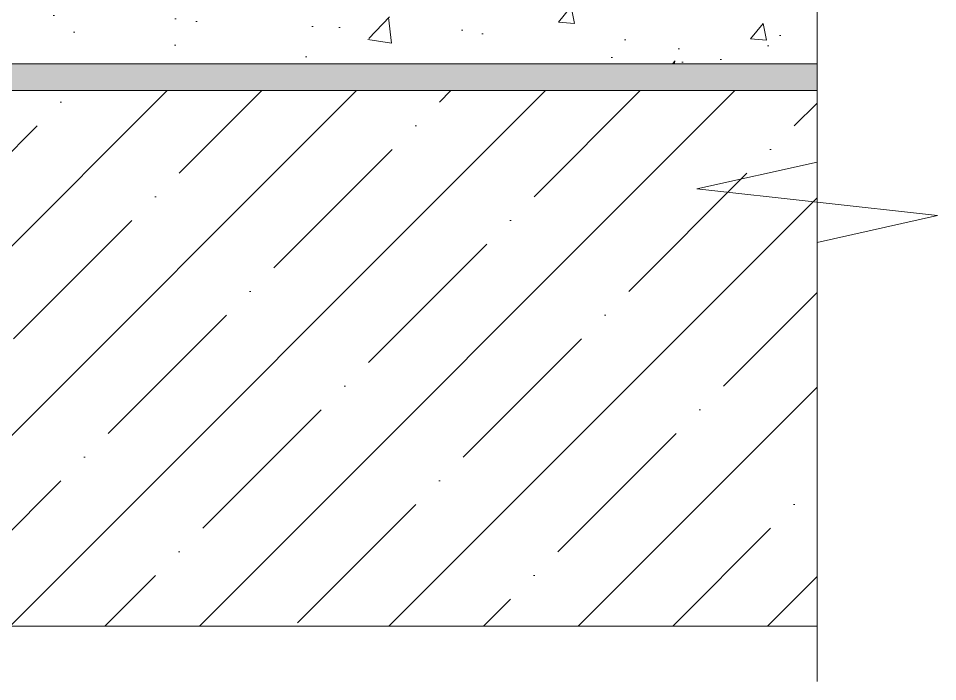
# Model space of a CAD drawing. Header units: millimetres. Extents: x -477324 to 554022, y -132142 to 283081.
# Drawn here: x -464993 to -463276, y 48143 to 49382 of the extents above; entities that cross this region are included whole.
import ezdxf

# ---------------------------------------------------------------- set-up
doc = ezdxf.new("R2010")
doc.units = ezdxf.units.MM
doc.layers.add('АР_Перегородки кирпич штрих', color=7, linetype='Continuous')
doc.layers.add('АР_Плита', color=220, linetype='Continuous')
doc.layers.add('АР_Тонкие', color=250, linetype='Continuous', lineweight=0)
doc.layers.add('АР_Штриховка', color=252, linetype='Continuous', lineweight=0)

# ---------------------------------------------------------------- blocks, each defined once
blk = doc.blocks.new('*U35')
at = {"color": 8}
blk.add_lwpolyline([(0, -6.699), (0, 1.502), (2.25, 2.002), (-2.25, 2.502), (0, 3.002), (0, 14.093)], dxfattribs=at)

msp = doc.modelspace()

# ---------------------------------------------------------------- hatches: boundary and pattern name
at = {"layer": 'АР_Перегородки кирпич штрих', "transparency": 33554687}
msp.add_hatch(color=256, dxfattribs=at).paths.add_polyline_path([(-470326.7, 49296.7), (-470326.7, 49246.7), (-463501.3, 49246.7), (-463501.3, 49296.7)])
at = {"layer": 'АР_Штриховка', "ltscale": 100, "true_color": 0x000000}
h = msp.add_hatch(dxfattribs=at)
h.set_pattern_fill('AR-CONC', color=18, scale=50, style=0)
h.set_pattern_definition([(50, (-5148656.87, 781893.33), (358.630091, -31.376067), [37.5, -412.5]), (355, (-5148656.87, 781893.33), (-69.375667, 376.096067), [30, -330]), (100.4514445, (-5148627, 781890.72), (289.254423, 344.719995), [31.870096, -350.571056]), (46.1842, (-5148656.87, 781993.33), (533.620665, -82.75964), [56.25, -618.75]), (96.635635, (-5148612.4, 781986.44), (467.33097, 487.0593), [47.80517, -525.85688]), (351.184164, (-5148656.9, 781993.33), (467.33097, 487.0593), [45, -495]), (21, (-5148606.87, 781968.33), (298.453526, -201.309445), [37.5, -412.5]), (326, (-5148606.87, 781968.33), (121.657666, 362.575023), [30, -330]), (71.451445, (-5148582, 781951.56), (420.111188, 161.265576), [31.870095, -350.571056]), (37.5, (-5148656.87, 781893.33), (6.0799277, 166.446927), [0, -326, 0, -335, 0, -331.25]), (7.5, (-5148656.87, 781893.33), (131.534769, 197.205856), [0, -191, 0, -318.5, 0, -126.25]), (327.5, (-5148768.37, 781893.33), (266.911218, -11.277436), [0, -125, 0, -390, 0, -517.5]), (317.5, (-5148818.37, 781893.33), (291.593085, 50.052491), [0, -162.5, 0, -259, 0, -367.5])])
h.paths.add_polyline_path([(-463501.3, 50016.7), (-470326.7, 50016.7), (-470326.7, 49296.7), (-463501.3, 49296.7)])
h = msp.add_hatch(dxfattribs=at)
h.set_pattern_fill('ANSI35', color=18, scale=1000, style=0)
h.set_pattern_definition([(45, (-5148656.87, 781743.33), (-176.776695, 176.776695), []), (45, (-5148480.1, 781743.33), (-176.776695, 176.776695), [312.5, -62.5, 0, -62.5])])
h.paths.add_polyline_path([(-463501.3, 49246.7), (-470326.7, 49246.7), (-470326.7, 48246.7), (-463501.3, 48246.7)])

# ---------------------------------------------------------------- linework, layer by layer
at = {"layer": 'АР_Плита', "color": 18, "lineweight": 5, "ltscale": 100, "true_color": 0x000000}
msp.add_lwpolyline([(-470326.7, 49246.7), (-463501.3, 49246.7), (-463501.3, 48246.7), (-470326.7, 48246.7)], close=True, dxfattribs=at)
at = {"layer": 'АР_Тонкие'}
msp.add_lwpolyline([(-470326.7, 49296.7), (-470326.7, 49296.7), (-463501.3, 49296.7)], dxfattribs=at)

# ---------------------------------------------------------------- block references
at = {"layer": 'АР_Тонкие', "xscale": 100, "yscale": 100, "zscale": 100}
msp.add_blockref('*U35', (-463501.3, 48813.1), dxfattribs=at)

doc.saveas('drawing.dxf')
